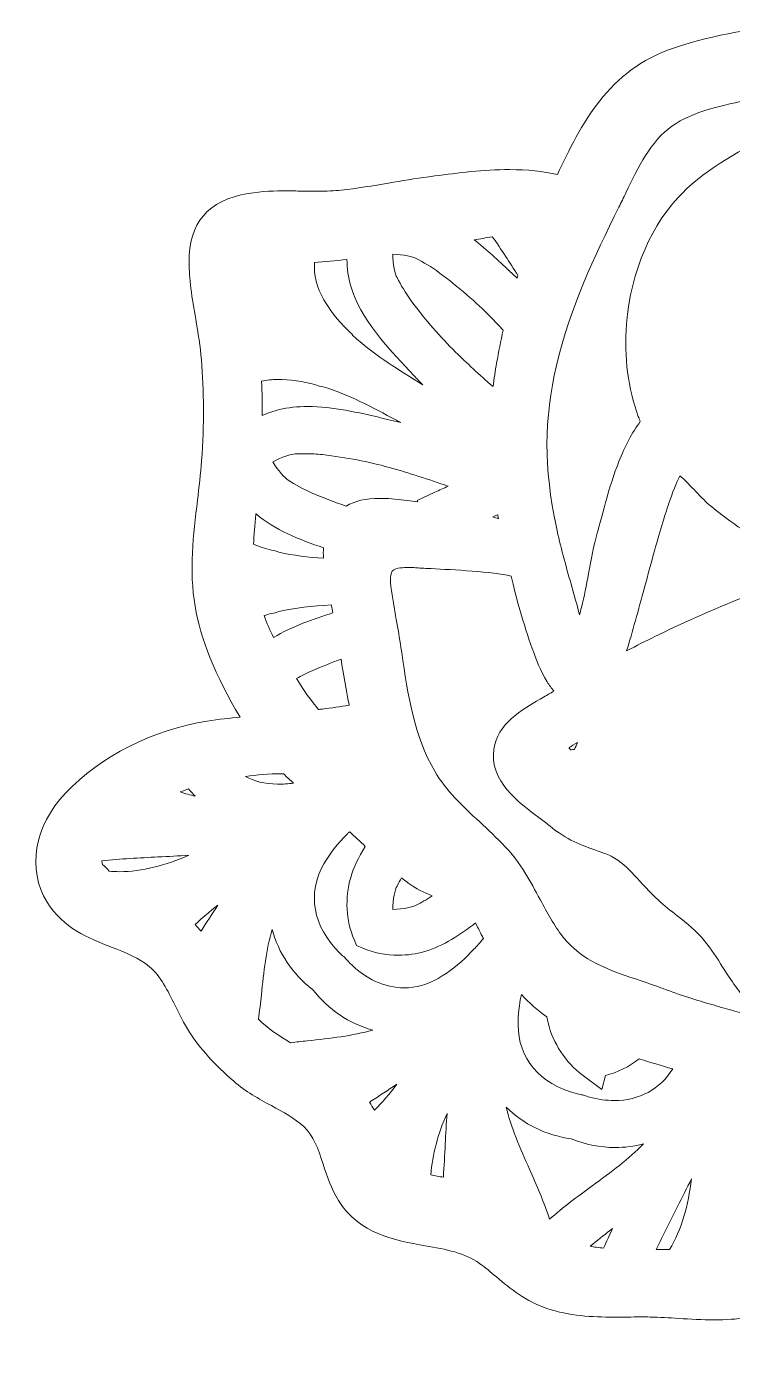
# Model space of a CAD drawing. Extents: x 28 to 2067, y -2033 to -35.
# Drawn here: x 881.4 to 1009.8, y -1162.6 to -917.4 of the extents above; entities that cross this region are included whole.
import ezdxf

# ---------------------------------------------------------------- set-up
doc = ezdxf.new("R2010")
doc.units = 0
doc.header["$MEASUREMENT"] = 0
doc.layers.add('Layer 1', color=7, linetype='Continuous', lineweight=0)

msp = doc.modelspace()

# ---------------------------------------------------------------- linework, layer by layer
at = {"layer": 'Layer 1'}
for points, knots in [([(1097.32, -1162.63), (1088.47, -1162.63), (1080.21, -1159.93), (1072.23, -1157.32), (1071, -1156.92), (1069.76, -1156.51), (1068.53, -1156.12), (1066.36, -1155.42), (1064.18, -1154.65), (1062.08, -1153.89), (1059.48, -1152.97), (1056.8, -1152.01), (1054.17, -1151.21), (1052.4, -1150.68), (1050.68, -1150.24), (1049.04, -1149.9), (1048.32, -1149.76), (1047.58, -1149.63), (1046.81, -1149.51), (1046.81, -1149.51), (1021.64, -1150.96), (1021.64, -1150.96), (1020.5, -1151.15), (1019.36, -1151.35), (1018.22, -1151.55), (1016.32, -1151.89), (1014.4, -1152.23), (1012.46, -1152.54), (1010.63, -1152.81), (1008.71, -1152.94), (1006.57, -1152.94), (1004.38, -1152.94), (1002.2, -1152.81), (1000.1, -1152.67), (998.39, -1152.57), (996.62, -1152.45), (994.89, -1152.42), (994.34, -1152.41), (993.79, -1152.41), (993.24, -1152.41), (992.42, -1152.41), (991.6, -1152.42), (990.79, -1152.42), (989.95, -1152.43), (989.11, -1152.44), (988.28, -1152.44), (984.38, -1152.44), (980.2, -1152.25), (976.07, -1150.84), (972.26, -1149.58), (969.54, -1147.31), (966.9, -1145.11), (965.87, -1144.25), (964.89, -1143.43), (963.84, -1142.66), (961.2, -1140.73), (957.67, -1140.1), (953.93, -1139.43), (948.32, -1138.43), (941.95, -1137.3), (938.13, -1131.18), (936.78, -1129.03), (936.04, -1126.76), (935.32, -1124.57), (934.41, -1121.79), (933.63, -1119.39), (931.8, -1117.71), (930.17, -1116.22), (928.11, -1115.1), (925.92, -1113.91), (923.6, -1112.65), (921.2, -1111.34), (919.05, -1109.46), (915.56, -1106.45), (912.92, -1103.52), (910.99, -1100.51), (909.98, -1098.96), (909.16, -1097.29), (908.37, -1095.67), (907.01, -1092.9), (905.72, -1090.28), (903.71, -1088.59), (901.85, -1087.01), (899.37, -1086.04), (896.76, -1085.02), (892.63, -1083.4), (887.95, -1081.56), (885.06, -1076.86), (881.38, -1070.81), (882.7, -1063.01), (888.41, -1056.97), (894.72, -1050.28), (904.37, -1045.38), (914.22, -1043.85), (916.38, -1043.52), (918.36, -1043.29), (920.21, -1043.14), (915.67, -1035.46), (912.97, -1028.82), (912, -1022.93), (910.92, -1016.37), (911.69, -1009.89), (912.44, -1003.62), (912.72, -1001.25), (913.01, -998.79), (913.19, -996.42), (913.66, -989.74), (913.65, -983.72), (913.17, -978.02), (912.97, -975.59), (912.56, -973.16), (912.12, -970.59), (911.81, -968.76), (911.49, -966.87), (911.25, -964.98), (911.05, -963.22), (910.94, -961.69), (910.91, -960.26), (910.78, -953.15), (914.41, -948.93), (921.69, -947.71), (924.2, -947.29), (926.7, -947.24), (928.58, -947.24), (929.53, -947.24), (930.48, -947.26), (931.42, -947.27), (932.34, -947.29), (933.26, -947.3), (934.17, -947.3), (935.98, -947.3), (937.35, -947.24), (938.63, -947.11), (941.46, -946.8), (944.39, -946.3), (947.23, -945.81), (949.62, -945.4), (952.1, -944.98), (954.58, -944.66), (954.58, -944.66), (955.7, -944.51), (955.7, -944.51), (959.84, -943.97), (964.54, -943.36), (969.26, -943.36), (972.55, -943.36), (975.44, -943.66), (978.01, -944.27), (982.28, -935.21), (987.28, -925.16), (999.17, -921.22), (1006.78, -918.7), (1014.39, -917.37), (1021.18, -917.37), (1025.3, -917.37), (1029.16, -917.85), (1032.67, -918.81), (1033.23, -918.96), (1033.81, -919.1), (1034.39, -919.25), (1037.69, -920.07), (1041.43, -920.99), (1042.92, -923.97), (1043.05, -924.23), (1043.17, -924.52), (1043.27, -924.86), (1043.62, -924.85), (1043.97, -924.84), (1044.33, -924.84), (1044.65, -924.84), (1044.96, -924.85), (1045.28, -924.85), (1049.06, -924.03), (1052.58, -923.38), (1056.03, -922.86), (1061.78, -922.01), (1067.21, -921.59), (1072.61, -921.59), (1079.22, -921.59), (1085.76, -922.22), (1092.62, -923.49), (1103.58, -925.54), (1123.59, -931.11), (1134.46, -945.37), (1138.07, -950.16), (1140.59, -955.75), (1142.12, -962.42), (1142.41, -962.46), (1142.7, -962.49), (1142.99, -962.53), (1144.78, -962.46), (1146.69, -962.33), (1149.12, -962.1), (1149.12, -962.1), (1150.86, -961.95), (1150.86, -961.95), (1154.32, -961.64), (1157.9, -961.33), (1161.52, -961.33), (1164.75, -961.33), (1167.69, -961.58), (1170.5, -962.1), (1177.85, -963.47), (1185.22, -965.48), (1189.34, -970.83), (1193.09, -975.71), (1194.84, -983.31), (1196.13, -988.85), (1196.13, -988.85), (1196.19, -989.15), (1196.19, -989.15), (1197.55, -994.99), (1196.92, -1000.26), (1196.31, -1005.36), (1195.89, -1008.96), (1195.48, -1012.35), (1195.74, -1015.92), (1195.85, -1017.39), (1196.03, -1018.86), (1196.21, -1020.29), (1196.92, -1025.88), (1197.65, -1031.67), (1193.82, -1037.69), (1191.73, -1041), (1188.9, -1043.35), (1185.85, -1045.48), (1188.71, -1053.07), (1189.08, -1060.8), (1189.21, -1068.68), (1189.3, -1073.92), (1188.46, -1078.9), (1187.65, -1083.71), (1186.71, -1089.31), (1185.82, -1094.59), (1186.33, -1100.09), (1187.29, -1110.29), (1185.43, -1117.32), (1179.91, -1124.33), (1175.48, -1129.92), (1168.5, -1133.95), (1162.34, -1137.51), (1160.16, -1138.76), (1158.11, -1139.94), (1156.24, -1141.15), (1150.18, -1145.06), (1144.04, -1148.54), (1138, -1151.51), (1138, -1151.51), (1132.38, -1154.13), (1132.38, -1154.13), (1132.38, -1154.13), (1121.63, -1158.26), (1121.63, -1158.26), (1121.63, -1158.26), (1121.56, -1158.28), (1121.56, -1158.28), (1113.1, -1161.07), (1105.12, -1162.54), (1097.85, -1162.63), (1097.85, -1162.63), (1097.32, -1162.63), (1097.32, -1162.63)], [0, 0, 0, 0, 1, 1, 1, 2, 2, 2, 3, 3, 3, 4, 4, 4, 5, 5, 5, 6, 6, 6, 7, 7, 7, 8, 8, 8, 9, 9, 9, 10, 10, 10, 11, 11, 11, 12, 12, 12, 13, 13, 13, 14, 14, 14, 15, 15, 15, 16, 16, 16, 17, 17, 17, 18, 18, 18, 19, 19, 19, 20, 20, 20, 21, 21, 21, 22, 22, 22, 23, 23, 23, 24, 24, 24, 25, 25, 25, 26, 26, 26, 27, 27, 27, 28, 28, 28, 29, 29, 29, 30, 30, 30, 31, 31, 31, 32, 32, 32, 33, 33, 33, 34, 34, 34, 35, 35, 35, 36, 36, 36, 37, 37, 37, 38, 38, 38, 39, 39, 39, 40, 40, 40, 41, 41, 41, 42, 42, 42, 43, 43, 43, 44, 44, 44, 45, 45, 45, 46, 46, 46, 47, 47, 47, 48, 48, 48, 49, 49, 49, 50, 50, 50, 51, 51, 51, 52, 52, 52, 53, 53, 53, 54, 54, 54, 55, 55, 55, 56, 56, 56, 57, 57, 57, 58, 58, 58, 59, 59, 59, 60, 60, 60, 61, 61, 61, 62, 62, 62, 63, 63, 63, 64, 64, 64, 65, 65, 65, 66, 66, 66, 67, 67, 67, 68, 68, 68, 69, 69, 69, 70, 70, 70, 71, 71, 71, 72, 72, 72, 73, 73, 73, 74, 74, 74, 75, 75, 75, 76, 76, 76, 77, 77, 77, 78, 78, 78, 79, 79, 79, 80, 80, 80, 81, 81, 81, 82, 82, 82, 83, 83, 83, 84, 84, 84, 85, 85, 85, 86, 86, 86, 87, 87, 87, 87]), ([(1028.39, -928.55), (1024.6, -928.55), (1020.39, -929.07), (1015.15, -930.18), (1014.52, -930.31), (1013.87, -930.44), (1013.21, -930.58), (1008.29, -931.59), (1002.71, -932.74), (998.88, -935.43), (995.01, -938.15), (992.71, -942.94), (990.49, -947.57), (990.06, -948.46), (989.64, -949.35), (989.2, -950.21), (984.65, -959.35), (980.36, -968.42), (977.85, -979.03), (975.54, -988.83), (975.53, -997.65), (977.83, -1008.53), (978.55, -1012.02), (979.49, -1015.34), (980.49, -1018.86), (980.91, -1020.33), (981.33, -1021.8), (981.73, -1023.29), (981.83, -1023.67), (981.93, -1024.06), (982.03, -1024.46), (982.16, -1024.03), (982.28, -1023.59), (982.39, -1023.14), (982.91, -1021.13), (983.28, -1019.1), (983.68, -1016.96), (984.14, -1014.48), (984.61, -1011.91), (985.32, -1009.38), (985.55, -1008.57), (985.78, -1007.71), (986.02, -1006.82), (986.66, -1004.42), (987.39, -1001.7), (988.29, -999.05), (988.56, -998.24), (988.86, -997.46), (989.16, -996.67), (990.34, -993.69), (991.63, -991.25), (993.1, -989.28), (992.97, -988.95), (992.85, -988.63), (992.74, -988.32), (990.87, -983.31), (990.13, -977.48), (990.6, -971.5), (991.36, -961.87), (995.18, -953.06), (1001.08, -947.33), (1001.25, -947.15), (1001.41, -946.98), (1001.58, -946.83), (1006.59, -942.21), (1012.8, -939.06), (1018.81, -936.02), (1021.93, -934.44), (1024.88, -932.95), (1027.67, -931.26), (1027.93, -931.1), (1028.19, -930.94), (1028.46, -930.78), (1028.49, -930.72), (1028.62, -930.53), (1028.62, -930.53), (1028.62, -930.53), (1028.69, -930.45), (1028.69, -930.45), (1029.24, -929.78), (1029.86, -929.17), (1030.56, -928.61), (1029.85, -928.57), (1029.12, -928.55), (1028.39, -928.55)], [0, 0, 0, 0, 1, 1, 1, 2, 2, 2, 3, 3, 3, 4, 4, 4, 5, 5, 5, 6, 6, 6, 7, 7, 7, 8, 8, 8, 9, 9, 9, 10, 10, 10, 11, 11, 11, 12, 12, 12, 13, 13, 13, 14, 14, 14, 15, 15, 15, 16, 16, 16, 17, 17, 17, 18, 18, 18, 19, 19, 19, 20, 20, 20, 21, 21, 21, 22, 22, 22, 23, 23, 23, 24, 24, 24, 25, 25, 25, 26, 26, 26, 27, 27, 27, 28, 28, 28, 28]), ([(962.82, -956.14), (965.16, -957.97), (967.3, -959.99), (969.21, -961.78), (969.21, -961.78), (970.5, -962.99), (970.66, -963.15), (970.71, -962.98), (970.76, -962.82), (970.81, -962.66), (969.33, -960.29), (967.81, -957.89), (966.15, -955.63), (965.01, -955.8), (963.89, -955.97), (962.82, -956.14)], [0, 0, 0, 0, 1, 1, 1, 2, 2, 2, 3, 3, 3, 4, 4, 4, 5, 5, 5, 5]), ([(948.02, -958.78), (948.04, -960.62), (948.44, -962.4), (948.79, -963.05), (949.48, -964.34), (950.33, -965.85), (951.38, -967.27), (954.06, -970.85), (956.7, -973.91), (959.47, -976.62), (961.51, -978.63), (963.71, -980.66), (966.29, -982.91), (966.46, -981.48), (966.68, -980.05), (966.94, -978.6), (967.29, -976.6), (967.7, -974.6), (968.14, -972.62), (967.35, -971.78), (966.6, -970.99), (965.86, -970.23), (963.14, -967.47), (960.08, -964.82), (956.5, -962.15), (955.09, -961.09), (953.57, -960.24), (952.28, -959.55), (951.72, -959.25), (949.99, -958.81), (948.02, -958.78)], [0, 0, 0, 0, 1, 1, 1, 2, 2, 2, 3, 3, 3, 4, 4, 4, 5, 5, 5, 6, 6, 6, 7, 7, 7, 8, 8, 8, 9, 9, 9, 10, 10, 10, 10]), ([(940.76, -973.58), (944.24, -976.82), (948.36, -979.38), (952.71, -982.09), (952.96, -982.25), (953.22, -982.4), (953.47, -982.56), (952.95, -982.03), (952.43, -981.49), (951.92, -980.94), (951.92, -980.94), (951, -979.96), (951, -979.96), (947.04, -975.76), (942.12, -970.53), (940.35, -964.58), (939.89, -963.04), (939.67, -961.39), (939.68, -959.74), (937.57, -959.98), (935.62, -960.15), (933.75, -960.26), (933.62, -962.58), (934.19, -964.87), (935.46, -967.06), (936.58, -968.99), (937.99, -970.8), (939.75, -972.58), (940.13, -972.85), (940.47, -973.18), (940.76, -973.58)], [0, 0, 0, 0, 1, 1, 1, 2, 2, 2, 3, 3, 3, 4, 4, 4, 5, 5, 5, 6, 6, 6, 7, 7, 7, 8, 8, 8, 9, 9, 9, 10, 10, 10, 10]), ([(932.51, -986.53), (937.13, -986.53), (941.84, -987.64), (946, -988.62), (946, -988.62), (947.31, -988.93), (947.31, -988.93), (948.04, -989.09), (948.76, -989.27), (949.49, -989.46), (949.23, -989.32), (948.96, -989.18), (948.7, -989.04), (944.18, -986.62), (939.9, -984.33), (935.35, -982.94), (934.88, -982.89), (934.42, -982.77), (933.99, -982.56), (931.57, -981.93), (929.3, -981.62), (927.06, -981.61), (927.06, -981.61), (927.06, -981.61), (927.06, -981.61), (926.04, -981.61), (925.07, -981.72), (924.13, -981.93), (924.22, -983.98), (924.26, -986.05), (924.25, -988.18), (925.25, -987.71), (926.3, -987.34), (927.36, -987.09), (928.92, -986.72), (930.65, -986.53), (932.51, -986.53)], [0, 0, 0, 0, 1, 1, 1, 2, 2, 2, 3, 3, 3, 4, 4, 4, 5, 5, 5, 6, 6, 6, 7, 7, 7, 8, 8, 8, 9, 9, 9, 10, 10, 10, 11, 11, 11, 12, 12, 12, 12]), ([(926.17, -996.62), (927.11, -998.21), (928.35, -999.55), (928.97, -999.93), (930.21, -1000.71), (931.71, -1001.59), (933.33, -1002.29), (935.36, -1003.16), (937.43, -1003.96), (939.5, -1004.67), (941.1, -1003.72), (943.13, -1003.26), (945.65, -1003.26), (945.65, -1003.26), (946.07, -1003.26), (946.07, -1003.26), (947.64, -1003.28), (949.24, -1003.48), (950.65, -1003.65), (950.65, -1003.65), (952.61, -1003.91), (952.61, -1003.91), (952.61, -1003.91), (952.44, -1003.66), (952.44, -1003.66), (952.44, -1003.66), (955.66, -1002.15), (955.66, -1002.15), (956.46, -1001.78), (957.27, -1001.4), (958.09, -1001.04), (954.61, -999.82), (951.02, -998.64), (947.34, -997.62), (943.61, -996.58), (939.64, -995.82), (935.2, -995.3), (934.23, -995.18), (933.18, -995.13), (931.98, -995.13), (931.41, -995.13), (930.83, -995.14), (930.25, -995.16), (929.52, -995.18), (927.78, -995.73), (926.17, -996.62)], [0, 0, 0, 0, 1, 1, 1, 2, 2, 2, 3, 3, 3, 4, 4, 4, 5, 5, 5, 6, 6, 6, 7, 7, 7, 8, 8, 8, 9, 9, 9, 10, 10, 10, 11, 11, 11, 12, 12, 12, 13, 13, 13, 14, 14, 14, 15, 15, 15, 15]), ([(1000.33, -999.13), (999.91, -999.94), (999.29, -1001.33), (998.47, -1003.67), (997.68, -1005.96), (996.8, -1008.87), (995.7, -1012.8), (995.09, -1014.98), (994.48, -1017.23), (993.88, -1019.46), (992.76, -1023.6), (991.67, -1027.61), (990.62, -1031.04), (992.42, -1030.1), (994.17, -1029.22), (995.87, -1028.39), (997.62, -1027.54), (999.39, -1026.7), (1001.18, -1025.88), (1006.98, -1023.23), (1012.93, -1020.78), (1018.89, -1018.61), (1019.38, -1018.06), (1019.86, -1017.53), (1020.34, -1016.99), (1020.56, -1016.74), (1020.8, -1016.47), (1021.05, -1016.2), (1021.8, -1015.38), (1022.55, -1014.55), (1023.31, -1013.73), (1020.32, -1013.22), (1017.5, -1012.02), (1014.23, -1010.33), (1011.14, -1008.74), (1008.66, -1006.9), (1005.9, -1004.63), (1005.16, -1004.02), (1004.25, -1003.08), (1003.21, -1001.99), (1002.45, -1001.2), (1001.27, -999.97), (1000.33, -999.13)], [0, 0, 0, 0, 1, 1, 1, 2, 2, 2, 3, 3, 3, 4, 4, 4, 5, 5, 5, 6, 6, 6, 7, 7, 7, 8, 8, 8, 9, 9, 9, 10, 10, 10, 11, 11, 11, 12, 12, 12, 13, 13, 13, 14, 14, 14, 14]), ([(927.28, -1013.07), (929.93, -1013.68), (932.68, -1013.99), (935.39, -1014.17), (935.36, -1013.5), (935.36, -1012.87), (935.4, -1012.25), (931.05, -1010.84), (926.52, -1009.01), (923.11, -1006.09), (923.11, -1006.1), (923.1, -1006.12), (923.1, -1006.14), (922.88, -1008.15), (922.74, -1009.97), (922.68, -1011.63), (923.7, -1012.04), (924.77, -1012.4), (925.91, -1012.71), (926.38, -1012.75), (926.84, -1012.87), (927.28, -1013.07)], [0, 0, 0, 0, 1, 1, 1, 2, 2, 2, 3, 3, 3, 4, 4, 4, 5, 5, 5, 6, 6, 6, 7, 7, 7, 7]), ([(966.22, -1006.64), (966.57, -1006.75), (966.92, -1006.87), (967.27, -1006.99), (967.22, -1006.75), (967.18, -1006.5), (967.13, -1006.26), (966.83, -1006.38), (966.52, -1006.51), (966.22, -1006.64)], [0, 0, 0, 0, 1, 1, 1, 2, 2, 2, 3, 3, 3, 3]), ([(950.87, -1015.84), (950.37, -1015.84), (949.89, -1015.87), (949.45, -1015.93), (948.92, -1016), (948.2, -1016.17), (947.92, -1016.55), (947.76, -1016.76), (947.42, -1017.44), (947.69, -1019.31), (947.97, -1021.3), (948.32, -1023.35), (948.66, -1025.33), (948.96, -1027.03), (949.25, -1028.73), (949.51, -1030.44), (949.51, -1030.44), (949.64, -1031.32), (949.64, -1031.32), (950.8, -1039.14), (951.89, -1046.53), (955.66, -1052.97), (957.79, -1056.59), (960.73, -1059.32), (963.85, -1062.22), (965.38, -1063.64), (966.97, -1065.12), (968.5, -1066.74), (971.31, -1069.7), (973.11, -1073.08), (974.86, -1076.34), (976.17, -1078.78), (977.4, -1081.08), (979, -1083.14), (982.44, -1087.56), (987.69, -1089.32), (993.25, -1091.18), (994.75, -1091.68), (996.3, -1092.2), (997.83, -1092.78), (1000.98, -1093.97), (1004.17, -1094.93), (1006.6, -1095.63), (1006.98, -1095.75), (1007.31, -1095.85), (1007.64, -1095.94), (1007.64, -1095.94), (1009.52, -1096.48), (1009.52, -1096.48), (1011.74, -1097.12), (1014.03, -1097.78), (1016.32, -1098.51), (1014.46, -1096.92), (1012.86, -1095.26), (1011.48, -1093.52), (1010.82, -1092.7), (1010.11, -1091.72), (1009.3, -1090.48), (1009.3, -1090.48), (1008.15, -1088.71), (1008.15, -1088.71), (1007.04, -1086.98), (1005.99, -1085.34), (1004.77, -1083.84), (1003.36, -1082.1), (1001.63, -1080.74), (999.8, -1079.3), (998.67, -1078.41), (997.5, -1077.49), (996.35, -1076.43), (995.1, -1075.29), (994.07, -1074.15), (993.07, -1073.05), (991.7, -1071.53), (990.51, -1070.21), (989.02, -1069.2), (988.2, -1068.63), (987.37, -1068.21), (986.48, -1067.89), (986.48, -1067.89), (985.41, -1067.52), (985.41, -1067.52), (982.34, -1066.45), (979.69, -1065.52), (976.61, -1062.94), (976.61, -1062.94), (976.49, -1062.84), (976.49, -1062.84), (975.95, -1062.4), (975.31, -1061.93), (974.64, -1061.43), (971.04, -1058.77), (965.62, -1054.76), (966.42, -1048.95), (967.07, -1044.35), (971.57, -1041.75), (974.85, -1039.86), (975.28, -1039.61), (975.69, -1039.38), (976.05, -1039.16), (976.05, -1039.16), (976.35, -1038.97), (976.35, -1038.97), (976.35, -1038.97), (976.39, -1038.96), (976.39, -1038.96), (976.72, -1038.77), (977.05, -1038.58), (977.38, -1038.38), (976.94, -1037.86), (976.53, -1037.3), (976.15, -1036.69), (974.91, -1034.72), (974.13, -1032.53), (973.44, -1030.61), (971.77, -1026.08), (970.51, -1021.33), (969.57, -1017.42), (966.14, -1016.62), (958.94, -1016.26), (955.02, -1016.07), (953.67, -1016), (952.64, -1015.94), (952.16, -1015.9), (951.73, -1015.86), (951.29, -1015.84), (950.87, -1015.84)], [0, 0, 0, 0, 1, 1, 1, 2, 2, 2, 3, 3, 3, 4, 4, 4, 5, 5, 5, 6, 6, 6, 7, 7, 7, 8, 8, 8, 9, 9, 9, 10, 10, 10, 11, 11, 11, 12, 12, 12, 13, 13, 13, 14, 14, 14, 15, 15, 15, 16, 16, 16, 17, 17, 17, 18, 18, 18, 19, 19, 19, 20, 20, 20, 21, 21, 21, 22, 22, 22, 23, 23, 23, 24, 24, 24, 25, 25, 25, 26, 26, 26, 27, 27, 27, 28, 28, 28, 29, 29, 29, 30, 30, 30, 31, 31, 31, 32, 32, 32, 33, 33, 33, 34, 34, 34, 35, 35, 35, 36, 36, 36, 37, 37, 37, 38, 38, 38, 39, 39, 39, 40, 40, 40, 41, 41, 41, 42, 42, 42, 42]), ([(924.58, -1024.63), (925.06, -1025.94), (925.63, -1027.25), (926.31, -1028.59), (929.67, -1026.59), (933.57, -1025.24), (937.13, -1024.14), (937.03, -1023.67), (936.92, -1023.18), (936.81, -1022.69), (933.31, -1022.88), (930.23, -1023.19), (927.28, -1023.87), (926.85, -1024.07), (926.39, -1024.19), (925.92, -1024.23), (925.47, -1024.35), (925.02, -1024.49), (924.58, -1024.63)], [0, 0, 0, 0, 1, 1, 1, 2, 2, 2, 3, 3, 3, 4, 4, 4, 5, 5, 5, 6, 6, 6, 6]), ([(930.5, -1036.09), (931.88, -1038.34), (933.16, -1040.13), (934.5, -1041.72), (934.74, -1041.7), (934.97, -1041.67), (935.2, -1041.65), (936.83, -1041.46), (938.47, -1041.21), (940.09, -1040.93), (940.08, -1040.9), (940.08, -1040.87), (940.07, -1040.84), (939.49, -1038), (939.03, -1035.22), (938.6, -1032.58), (936.87, -1033.2), (935.1, -1033.89), (933.33, -1034.66), (932.33, -1035.08), (931.38, -1035.59), (930.5, -1036.09)], [0, 0, 0, 0, 1, 1, 1, 2, 2, 2, 3, 3, 3, 4, 4, 4, 5, 5, 5, 6, 6, 6, 7, 7, 7, 7]), ([(980.17, -1048.78), (980.21, -1048.84), (980.28, -1048.94), (980.42, -1049.09), (980.65, -1049.06), (980.89, -1049.02), (981.13, -1048.99), (981.31, -1048.58), (981.5, -1048.18), (981.69, -1047.77), (981.54, -1047.84), (981.4, -1047.92), (981.26, -1047.99), (980.59, -1048.36), (980.29, -1048.61), (980.16, -1048.74), (980.16, -1048.74), (980.17, -1048.78), (980.17, -1048.78)], [0, 0, 0, 0, 1, 1, 1, 2, 2, 2, 3, 3, 3, 4, 4, 4, 5, 5, 5, 6, 6, 6, 6]), ([(921.19, -1053.94), (922.75, -1054.77), (924.68, -1055.33), (927.03, -1055.33), (928, -1055.33), (928.98, -1055.27), (929.96, -1055.16), (929.34, -1054.6), (928.72, -1054.03), (928.11, -1053.44), (927.96, -1053.44), (927.81, -1053.44), (927.66, -1053.44), (925.53, -1053.44), (923.25, -1053.66), (921.19, -1053.94)], [0, 0, 0, 0, 1, 1, 1, 2, 2, 2, 3, 3, 3, 4, 4, 4, 5, 5, 5, 5]), ([(909.32, -1056.75), (910.21, -1057.04), (911.11, -1057.31), (912.02, -1057.53), (911.6, -1057.1), (911.19, -1056.65), (910.81, -1056.2), (910.31, -1056.37), (909.81, -1056.55), (909.32, -1056.75)], [0, 0, 0, 0, 1, 1, 1, 2, 2, 2, 3, 3, 3, 3]), ([(939.75, -1064.36), (937.99, -1066.14), (936.58, -1067.95), (935.46, -1069.88), (932.39, -1075.19), (933.46, -1081.24), (938.32, -1086.07), (938.57, -1086.31), (938.82, -1086.54), (939.08, -1086.75), (939.08, -1086.75), (939.27, -1086.91), (939.27, -1086.91), (939.27, -1086.91), (939.43, -1087.1), (939.43, -1087.1), (939.65, -1087.36), (939.87, -1087.61), (940.11, -1087.86), (943.05, -1090.82), (946.6, -1092.45), (950.11, -1092.45), (952.23, -1092.45), (954.31, -1091.87), (956.29, -1090.72), (958.23, -1089.6), (960.04, -1088.19), (961.82, -1086.43), (962.09, -1086.04), (962.42, -1085.7), (962.81, -1085.42), (963.37, -1084.83), (963.93, -1084.17), (964.52, -1083.44), (964.4, -1083.2), (964.27, -1082.96), (964.15, -1082.71), (963.79, -1082), (963.44, -1081.3), (963.08, -1080.61), (960.41, -1082.74), (957.25, -1084.8), (953.81, -1085.83), (952.31, -1086.28), (950.71, -1086.5), (949.06, -1086.5), (946.77, -1086.5), (944.51, -1086.06), (942.54, -1085.21), (942.54, -1085.21), (941.44, -1084.73), (941.44, -1084.73), (941.44, -1084.73), (940.97, -1083.64), (940.97, -1083.64), (939.5, -1080.22), (939.27, -1076.01), (940.35, -1072.36), (940.9, -1070.52), (941.78, -1068.64), (943.02, -1066.67), (942.06, -1065.78), (941.11, -1064.89), (940.18, -1064.01), (940.05, -1064.14), (939.9, -1064.25), (939.75, -1064.36)], [0, 0, 0, 0, 1, 1, 1, 2, 2, 2, 3, 3, 3, 4, 4, 4, 5, 5, 5, 6, 6, 6, 7, 7, 7, 8, 8, 8, 9, 9, 9, 10, 10, 10, 11, 11, 11, 12, 12, 12, 13, 13, 13, 14, 14, 14, 15, 15, 15, 16, 16, 16, 17, 17, 17, 18, 18, 18, 19, 19, 19, 20, 20, 20, 21, 21, 21, 22, 22, 22, 22]), ([(896.33, -1071.19), (896.95, -1071.25), (897.59, -1071.28), (898.23, -1071.28), (902.39, -1071.28), (906.62, -1070.12), (910.89, -1068.28), (909, -1068.4), (907.12, -1068.5), (905.25, -1068.6), (901.88, -1068.77), (898.42, -1068.95), (895.03, -1069.28), (895.04, -1069.51), (895.07, -1069.73), (895.12, -1069.95), (895.59, -1070.3), (895.99, -1070.73), (896.33, -1071.19)], [0, 0, 0, 0, 1, 1, 1, 2, 2, 2, 3, 3, 3, 4, 4, 4, 5, 5, 5, 6, 6, 6, 6]), ([(949.62, -1072.4), (949.35, -1072.86), (949.08, -1073.35), (948.79, -1073.9), (948.44, -1074.54), (948.04, -1076.32), (948.02, -1078.16), (949.99, -1078.14), (951.72, -1077.69), (952.28, -1077.39), (953.19, -1076.91), (954.2, -1076.35), (955.21, -1075.69), (953.75, -1075.11), (952.23, -1074.39), (950.78, -1073.3), (950.4, -1073.02), (950.02, -1072.72), (949.62, -1072.4)], [0, 0, 0, 0, 1, 1, 1, 2, 2, 2, 3, 3, 3, 4, 4, 4, 5, 5, 5, 6, 6, 6, 6]), ([(912.02, -1080.92), (912.39, -1081.29), (912.74, -1081.69), (913.1, -1082.1), (914.11, -1080.54), (915.12, -1078.98), (916.17, -1077.41), (914.69, -1078.53), (913.29, -1079.69), (912.02, -1080.92)], [0, 0, 0, 0, 1, 1, 1, 2, 2, 2, 3, 3, 3, 3]), ([(923.56, -1098.17), (925.14, -1099.75), (927.07, -1101.07), (929.39, -1102.45), (930.41, -1102.32), (931.43, -1102.21), (932.45, -1102.1), (936.64, -1101.64), (940.71, -1101.2), (944.37, -1100.13), (940.05, -1098.95), (936.33, -1096.46), (933.42, -1092.76), (929.72, -1089.85), (927.23, -1086.13), (926.04, -1081.81), (924.98, -1085.47), (924.54, -1089.54), (924.08, -1093.73), (923.92, -1095.18), (923.76, -1096.68), (923.56, -1098.17)], [0, 0, 0, 0, 1, 1, 1, 2, 2, 2, 3, 3, 3, 4, 4, 4, 5, 5, 5, 6, 6, 6, 7, 7, 7, 7]), ([(971.44, -1093.68), (971.05, -1095.55), (970.85, -1097.35), (970.85, -1099.12), (970.83, -1105.25), (974.79, -1109.96), (981.42, -1111.7), (981.75, -1111.79), (982.08, -1111.86), (982.41, -1111.92), (982.41, -1111.92), (982.65, -1111.96), (982.65, -1111.96), (982.65, -1111.96), (982.89, -1112.04), (982.89, -1112.04), (983.2, -1112.16), (983.53, -1112.27), (983.86, -1112.36), (985.38, -1112.77), (986.9, -1112.98), (988.36, -1112.98), (992.92, -1112.98), (996.69, -1110.94), (999.03, -1107.21), (996.98, -1106.64), (994.94, -1106.02), (992.93, -1105.35), (991.1, -1106.79), (988.96, -1107.86), (986.74, -1108.44), (986.74, -1108.44), (986.12, -1110.96), (986.12, -1110.96), (986.12, -1110.96), (982.5, -1108.28), (982.5, -1108.28), (979.51, -1106.05), (977.2, -1102.52), (976.32, -1098.82), (976.24, -1098.47), (976.16, -1098.11), (976.1, -1097.74), (974.43, -1096.54), (972.88, -1095.19), (971.44, -1093.68)], [0, 0, 0, 0, 1, 1, 1, 2, 2, 2, 3, 3, 3, 4, 4, 4, 5, 5, 5, 6, 6, 6, 7, 7, 7, 8, 8, 8, 9, 9, 9, 10, 10, 10, 11, 11, 11, 12, 12, 12, 13, 13, 13, 14, 14, 14, 15, 15, 15, 15]), ([(943.76, -1113.29), (944.08, -1113.77), (944.39, -1114.25), (944.67, -1114.75), (946.12, -1113.33), (947.47, -1111.73), (948.76, -1110.01), (947.18, -1111.07), (945.6, -1112.1), (944.03, -1113.12), (943.94, -1113.17), (943.85, -1113.23), (943.76, -1113.29)], [0, 0, 0, 0, 1, 1, 1, 2, 2, 2, 3, 3, 3, 4, 4, 4, 4]), ([(954.96, -1126.51), (955.71, -1126.68), (956.46, -1126.82), (957.23, -1126.96), (957.37, -1124.94), (957.48, -1122.92), (957.58, -1120.93), (957.68, -1119.07), (957.77, -1117.2), (957.9, -1115.31), (956.28, -1119.09), (955.19, -1122.82), (954.96, -1126.51)], [0, 0, 0, 0, 1, 1, 1, 2, 2, 2, 3, 3, 3, 4, 4, 4, 4]), ([(968.65, -1114.16), (969.56, -1117.86), (971.21, -1121.6), (972.91, -1125.46), (974.21, -1128.43), (975.55, -1131.47), (976.59, -1134.6), (979.05, -1132.41), (981.73, -1130.44), (984.35, -1128.52), (987.74, -1126.04), (991.04, -1123.62), (993.68, -1120.87), (991.98, -1121.32), (990.26, -1121.54), (988.53, -1121.54), (985.85, -1121.54), (983.16, -1121.01), (980.52, -1119.95), (975.86, -1119.28), (971.84, -1117.3), (968.65, -1114.16)], [0, 0, 0, 0, 1, 1, 1, 2, 2, 2, 3, 3, 3, 4, 4, 4, 5, 5, 5, 6, 6, 6, 7, 7, 7, 7]), ([(998.42, -1140.12), (1000.67, -1136.45), (1001.85, -1132.06), (1002.42, -1127.25), (1001.59, -1128.94), (1000.73, -1130.62), (999.89, -1132.27), (998.58, -1134.84), (997.24, -1137.47), (996, -1140.12), (996, -1140.12), (997.05, -1140.12), (997.05, -1140.12), (997.51, -1140.12), (997.97, -1140.12), (998.42, -1140.12)], [0, 0, 0, 0, 1, 1, 1, 2, 2, 2, 3, 3, 3, 4, 4, 4, 5, 5, 5, 5]), ([(983.97, -1139.53), (984.73, -1139.66), (985.54, -1139.77), (986.43, -1139.86), (986.95, -1138.67), (987.5, -1137.49), (988.06, -1136.32), (988.06, -1136.32), (987.51, -1136.74), (987.51, -1136.74), (986.44, -1137.54), (985.22, -1138.48), (983.97, -1139.53)], [0, 0, 0, 0, 1, 1, 1, 2, 2, 2, 3, 3, 3, 4, 4, 4, 4])]:
    msp.add_open_spline(points, degree=3, knots=knots, dxfattribs=at)

doc.saveas('drawing.dxf')
